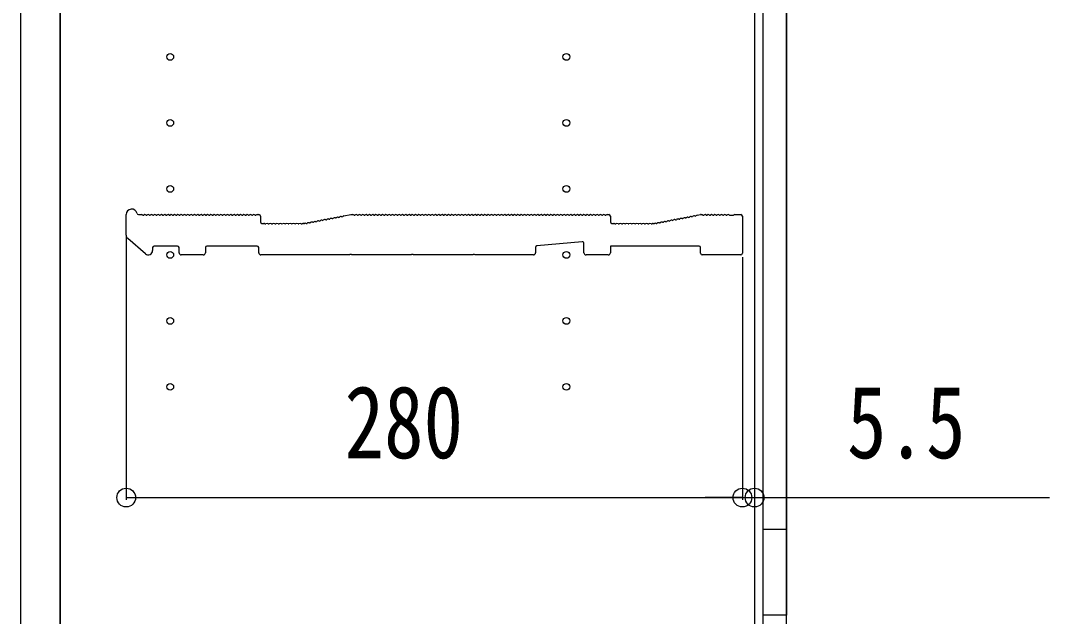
# Model space of a CAD drawing. Units: millimetres, scale not verified. Extents: x -4205 to 4205, y -2970 to 2970.
# Drawn here: x -1049 to -581.5, y -2129.4 to -1858.5 of the extents above; entities that cross this region are included whole.
import ezdxf
from ezdxf.enums import TextEntityAlignment as Align

# ---------------------------------------------------------------- set-up
doc = ezdxf.new("R2010")
doc.units = ezdxf.units.MM
doc.header["$LTSCALE"] = 20
for name, color, linetype in [('0-2_YKK_11', 7, 'Continuous'), ('0-3_YKK_12', 2, 'Continuous'), ('0-5_YKK_D', 6, 'Continuous')]:
    doc.layers.add(name, color=color, linetype=linetype)
doc.styles.add('ＭＳ ゴシック', font='')
doc.styles.get('ＭＳ ゴシック').set_extended_font_data('MS Gothic')

msp = doc.modelspace()

# ---------------------------------------------------------------- linework, layer by layer
at = {"layer": '0-2_YKK_11'}
for p, q in [((-1000.95, -1956.09), (-1000.95, -1946.7)), ((-995.32, -1946.7), (-993.95, -1946.7)), ((-993.39, -1946.9), (-993.01, -1946.9)), ((-991.89, -1946.9), (-991.51, -1946.9)), ((-990.39, -1946.9), (-990.01, -1946.9)), ((-988.89, -1946.9), (-988.51, -1946.9)), ((-987.39, -1946.9), (-987.01, -1946.9)), ((-985.89, -1946.9), (-985.51, -1946.9)), ((-984.39, -1946.9), (-984.01, -1946.9)), ((-982.89, -1946.9), (-982.51, -1946.9)), ((-981.39, -1946.9), (-981.01, -1946.9)), ((-979.89, -1946.9), (-979.51, -1946.9)), ((-978.39, -1946.9), (-978.01, -1946.9)), ((-976.89, -1946.9), (-976.51, -1946.9)), ((-975.39, -1946.9), (-975.01, -1946.9)), ((-973.89, -1946.9), (-973.51, -1946.9)), ((-972.39, -1946.9), (-972.01, -1946.9)), ((-970.89, -1946.9), (-970.51, -1946.9)), ((-969.39, -1946.9), (-969.01, -1946.9)), ((-967.89, -1946.9), (-967.51, -1946.9)), ((-966.39, -1946.9), (-966.01, -1946.9)), ((-964.89, -1946.9), (-964.51, -1946.9)), ((-963.39, -1946.9), (-963.01, -1946.9)), ((-961.89, -1946.9), (-961.51, -1946.9)), ((-960.39, -1946.9), (-960.01, -1946.9)), ((-958.89, -1946.9), (-958.51, -1946.9)), ((-957.39, -1946.9), (-957.01, -1946.9)), ((-955.89, -1946.9), (-955.51, -1946.9)), ((-954.39, -1946.9), (-954.01, -1946.9)), ((-952.89, -1946.9), (-952.51, -1946.9)), ((-951.39, -1946.9), (-951.01, -1946.9)), ((-949.89, -1946.9), (-949.51, -1946.9)), ((-948.39, -1946.9), (-948.01, -1946.9)), ((-946.89, -1946.9), (-946.51, -1946.9)), ((-945.39, -1946.9), (-945.01, -1946.9)), ((-943.89, -1946.9), (-943.51, -1946.9)), ((-942.39, -1946.9), (-942.01, -1946.9)), ((-941.45, -1946.7), (-940.65, -1946.7)), ((-939.95, -1947.4), (-939.95, -1950)), ((-911.79, -1949.35), (-911.41, -1949.28)), ((-910.31, -1949.07), (-909.94, -1949)), ((-908.84, -1948.79), (-908.46, -1948.72)), ((-907.36, -1948.51), (-906.99, -1948.44)), ((-905.89, -1948.23), (-905.52, -1948.16)), ((-904.42, -1947.95), (-904.04, -1947.88)), ((-902.94, -1947.67), (-902.57, -1947.59)), ((-897.39, -1946.9), (-897.01, -1946.9)), ((-895.89, -1946.9), (-895.51, -1946.9)), ((-894.39, -1946.9), (-894.01, -1946.9)), ((-892.89, -1946.9), (-892.51, -1946.9)), ((-891.39, -1946.9), (-891.01, -1946.9)), ((-889.89, -1946.9), (-889.51, -1946.9)), ((-888.39, -1946.9), (-888.01, -1946.9)), ((-886.89, -1946.9), (-886.51, -1946.9)), ((-885.39, -1946.9), (-885.01, -1946.9)), ((-883.89, -1946.9), (-883.51, -1946.9)), ((-882.39, -1946.9), (-882.01, -1946.9)), ((-880.89, -1946.9), (-880.51, -1946.9)), ((-879.39, -1946.9), (-879.01, -1946.9)), ((-877.89, -1946.9), (-877.51, -1946.9)), ((-876.39, -1946.9), (-876.01, -1946.9)), ((-874.89, -1946.9), (-874.51, -1946.9)), ((-873.39, -1946.9), (-873.01, -1946.9)), ((-871.89, -1946.9), (-871.51, -1946.9)), ((-870.39, -1946.9), (-870.01, -1946.9)), ((-868.89, -1946.9), (-868.51, -1946.9)), ((-867.39, -1946.9), (-867.01, -1946.9)), ((-865.89, -1946.9), (-865.51, -1946.9)), ((-864.39, -1946.9), (-864.01, -1946.9)), ((-862.89, -1946.9), (-862.51, -1946.9)), ((-861.39, -1946.9), (-861.01, -1946.9)), ((-859.89, -1946.9), (-859.51, -1946.9)), ((-858.39, -1946.9), (-858.01, -1946.9)), ((-856.89, -1946.9), (-856.51, -1946.9)), ((-855.39, -1946.9), (-855.01, -1946.9)), ((-853.89, -1946.9), (-853.51, -1946.9)), ((-852.39, -1946.9), (-852.01, -1946.9)), ((-850.89, -1946.9), (-850.51, -1946.9)), ((-849.39, -1946.9), (-849.01, -1946.9)), ((-847.89, -1946.9), (-847.51, -1946.9)), ((-846.39, -1946.9), (-846.01, -1946.9)), ((-844.89, -1946.9), (-844.51, -1946.9)), ((-843.39, -1946.9), (-843.01, -1946.9)), ((-841.89, -1946.9), (-841.51, -1946.9)), ((-840.39, -1946.9), (-840.01, -1946.9)), ((-838.89, -1946.9), (-838.51, -1946.9)), ((-837.39, -1946.9), (-837.01, -1946.9)), ((-835.89, -1946.9), (-835.51, -1946.9)), ((-834.39, -1946.9), (-834.01, -1946.9)), ((-832.89, -1946.9), (-832.51, -1946.9)), ((-831.39, -1946.9), (-831.01, -1946.9)), ((-829.89, -1946.9), (-829.51, -1946.9)), ((-828.39, -1946.9), (-828.01, -1946.9)), ((-826.89, -1946.9), (-826.51, -1946.9)), ((-825.39, -1946.9), (-825.01, -1946.9)), ((-823.89, -1946.9), (-823.51, -1946.9)), ((-822.39, -1946.9), (-822.01, -1946.9)), ((-820.89, -1946.9), (-820.51, -1946.9)), ((-819.39, -1946.9), (-819.01, -1946.9)), ((-817.89, -1946.9), (-817.51, -1946.9)), ((-816.39, -1946.9), (-816.01, -1946.9)), ((-814.89, -1946.9), (-814.51, -1946.9)), ((-813.39, -1946.9), (-813.01, -1946.9)), ((-811.89, -1946.9), (-811.51, -1946.9)), ((-810.39, -1946.9), (-810.01, -1946.9)), ((-808.89, -1946.9), (-808.51, -1946.9)), ((-807.39, -1946.9), (-807.01, -1946.9)), ((-805.89, -1946.9), (-805.51, -1946.9)), ((-804.39, -1946.9), (-804.01, -1946.9)), ((-802.89, -1946.9), (-802.51, -1946.9)), ((-801.39, -1946.9), (-801.01, -1946.9)), ((-799.89, -1946.9), (-799.51, -1946.9)), ((-798.39, -1946.9), (-798.01, -1946.9)), ((-796.89, -1946.9), (-796.51, -1946.9)), ((-795.39, -1946.9), (-795.01, -1946.9)), ((-793.89, -1946.9), (-793.51, -1946.9)), ((-792.39, -1946.9), (-792.01, -1946.9)), ((-790.89, -1946.9), (-790.51, -1946.9)), ((-789.39, -1946.9), (-789.01, -1946.9)), ((-787.89, -1946.9), (-787.51, -1946.9)), ((-786.39, -1946.9), (-786.01, -1946.9)), ((-784.89, -1946.9), (-784.51, -1946.9)), ((-783.39, -1946.9), (-783.01, -1946.9)), ((-782.45, -1946.7), (-781.65, -1946.7)), ((-780.95, -1947.4), (-780.95, -1950)), ((-752.79, -1949.35), (-752.41, -1949.28)), ((-751.31, -1949.07), (-750.94, -1949)), ((-749.84, -1948.79), (-749.46, -1948.72)), ((-748.36, -1948.51), (-747.99, -1948.44)), ((-746.89, -1948.23), (-746.52, -1948.16)), ((-745.42, -1947.95), (-745.04, -1947.88)), ((-743.94, -1947.67), (-743.57, -1947.59)), ((-742.47, -1947.39), (-742.1, -1947.31)), ((-741.58, -1947.01), (-740.01, -1946.71)), ((-739.88, -1946.7), (-739.45, -1946.7)), ((-738.89, -1946.9), (-738.51, -1946.9)), ((-737.39, -1946.9), (-737.01, -1946.9)), ((-735.89, -1946.9), (-735.51, -1946.9)), ((-734.39, -1946.9), (-734.01, -1946.9)), ((-732.89, -1946.9), (-732.51, -1946.9)), ((-731.39, -1946.9), (-731.01, -1946.9)), ((-729.89, -1946.9), (-729.51, -1946.9)), ((-728.39, -1946.9), (-728.01, -1946.9)), ((-724.45, -1946.7), (-721.65, -1946.7)), ((-720.95, -1947.4), (-720.95, -1964.3)), ((-939.25, -1950.7), (-938.45, -1950.7)), ((-937.89, -1950.9), (-937.51, -1950.9)), ((-936.39, -1950.9), (-936.01, -1950.9)), ((-934.89, -1950.9), (-934.51, -1950.9)), ((-933.39, -1950.9), (-933.01, -1950.9)), ((-931.89, -1950.9), (-931.51, -1950.9)), ((-930.39, -1950.9), (-930.01, -1950.9)), ((-928.89, -1950.9), (-928.51, -1950.9)), ((-927.39, -1950.9), (-927.01, -1950.9)), ((-925.89, -1950.9), (-925.51, -1950.9)), ((-924.39, -1950.9), (-924.01, -1950.9)), ((-922.89, -1950.9), (-922.51, -1950.9)), ((-921.39, -1950.9), (-921.01, -1950.9)), ((-920.45, -1950.7), (-920.01, -1950.7)), ((-920.01, -1950.7), (-920.45, -1950.7)), ((-919.15, -1950.75), (-918.78, -1950.68)), ((-917.68, -1950.47), (-917.3, -1950.4)), ((-916.21, -1950.19), (-915.83, -1950.12)), ((-914.73, -1949.91), (-914.36, -1949.84)), ((-913.26, -1949.63), (-912.88, -1949.56)), ((-780.25, -1950.7), (-779.45, -1950.7)), ((-778.89, -1950.9), (-778.51, -1950.9)), ((-777.39, -1950.9), (-777.01, -1950.9)), ((-775.89, -1950.9), (-775.51, -1950.9)), ((-774.39, -1950.9), (-774.01, -1950.9)), ((-772.89, -1950.9), (-772.51, -1950.9)), ((-771.39, -1950.9), (-771.01, -1950.9)), ((-769.89, -1950.9), (-769.51, -1950.9)), ((-768.39, -1950.9), (-768.01, -1950.9)), ((-766.89, -1950.9), (-766.51, -1950.9)), ((-765.39, -1950.9), (-765.01, -1950.9)), ((-763.89, -1950.9), (-763.51, -1950.9)), ((-762.39, -1950.9), (-762.01, -1950.9)), ((-761.45, -1950.7), (-761.01, -1950.7)), ((-760.88, -1950.69), (-760.74, -1950.66)), ((-760.15, -1950.75), (-759.78, -1950.68)), ((-758.68, -1950.47), (-758.3, -1950.4)), ((-757.21, -1950.19), (-756.83, -1950.12)), ((-755.73, -1949.91), (-755.36, -1949.84)), ((-754.26, -1949.63), (-753.88, -1949.56)), ((-992.25, -1964.51), (-1000.25, -1957.6)), ((-988.95, -1961.7), (-988.95, -1963)), ((-977.65, -1961), (-988.25, -1961)), ((-976.95, -1964), (-976.95, -1961.7)), ((-964.95, -1961.7), (-964.95, -1964)), ((-941.45, -1961), (-964.25, -1961)), ((-940.75, -1964), (-940.75, -1961.7)), ((-814.95, -1961.64), (-814.95, -1964)), ((-793.71, -1959.07), (-814.31, -1960.94)), ((-792.95, -1964), (-792.95, -1959.77)), ((-739.95, -1964.3), (-739.95, -1961.7)), ((-965.95, -1965), (-975.95, -1965)), ((-781.95, -1965), (-791.95, -1965)), ((-721.65, -1965), (-739.25, -1965))]:
    msp.add_line(p, q, dxfattribs=at)
for points in [[(-902.06, -1947.29), (-898.95, -1946.7), (-897.95, -1946.7)], [(-726.89, -1946.9), (-726.69, -1946.97), (-725.2, -1946.97), (-725.01, -1946.9)], [(-919.74, -1950.66), (-919.88, -1950.69), (-919.74, -1950.66)], [(-740.65, -1961), (-780.95, -1961), (-780.95, -1964)], [(-815.95, -1965), (-842.37, -1965), (-842.62, -1964.87), (-843.27, -1964.87), (-843.52, -1965), (-870.37, -1965), (-870.62, -1964.87), (-871.27, -1964.87), (-871.52, -1965), (-898.37, -1965), (-898.62, -1964.87), (-899.27, -1964.87), (-899.52, -1965), (-939.75, -1965)]]:
    msp.add_lwpolyline(points, dxfattribs=at)
for centre, radius, start, end in [((-998.45, -1946.7), 2.5, 12.6356, 180), ((-995.32, -1946), 0.7, 192.6356, 270), ((-993.95, -1947.58), 0.88, 50.536, 90), ((-992.45, -1947.58), 0.88, 50.536, 129.464), ((-990.95, -1947.58), 0.88, 50.536, 129.464), ((-989.45, -1947.58), 0.88, 50.536, 129.464), ((-987.95, -1947.58), 0.88, 50.536, 129.464), ((-986.45, -1947.58), 0.88, 50.536, 129.464), ((-984.95, -1947.58), 0.88, 50.536, 129.464), ((-983.45, -1947.58), 0.88, 50.536, 129.464), ((-981.95, -1947.58), 0.88, 50.536, 129.464), ((-980.45, -1947.58), 0.88, 50.536, 129.464), ((-978.95, -1947.58), 0.88, 50.536, 129.464), ((-977.45, -1947.58), 0.88, 50.536, 129.464), ((-975.95, -1947.58), 0.88, 50.536, 129.464), ((-974.45, -1947.58), 0.88, 50.536, 129.464), ((-972.95, -1947.58), 0.88, 50.536, 129.464), ((-971.45, -1947.58), 0.88, 50.536, 129.464), ((-969.95, -1947.58), 0.88, 50.536, 129.464), ((-968.45, -1947.58), 0.88, 50.536, 129.464), ((-966.95, -1947.58), 0.88, 50.536, 129.464), ((-965.45, -1947.58), 0.88, 50.536, 129.464), ((-963.95, -1947.58), 0.88, 50.536, 129.464), ((-962.45, -1947.58), 0.88, 50.536, 129.464), ((-960.95, -1947.58), 0.88, 50.536, 129.464), ((-959.45, -1947.58), 0.88, 50.536, 129.464), ((-957.95, -1947.58), 0.88, 50.536, 129.464), ((-956.45, -1947.58), 0.88, 50.536, 129.464), ((-954.95, -1947.58), 0.88, 50.536, 129.464), ((-953.45, -1947.58), 0.88, 50.536, 129.464), ((-951.95, -1947.58), 0.88, 50.536, 129.464), ((-950.45, -1947.58), 0.88, 50.536, 129.464), ((-948.95, -1947.58), 0.88, 50.536, 129.464), ((-947.45, -1947.58), 0.88, 50.536, 129.464), ((-945.95, -1947.58), 0.88, 50.536, 129.464), ((-944.45, -1947.58), 0.88, 50.536, 129.464), ((-942.95, -1947.58), 0.88, 50.536, 129.464), ((-941.45, -1947.58), 0.88, 90, 129.464), ((-940.65, -1947.4), 0.7, 0, 90), ((-912.21, -1950.12), 0.88, 61.3203, 140.2483), ((-910.73, -1949.84), 0.88, 61.3203, 140.2483), ((-909.26, -1949.56), 0.88, 61.3203, 140.2483), ((-907.79, -1949.28), 0.88, 61.3203, 140.2483), ((-906.31, -1949), 0.88, 61.3203, 140.2483), ((-904.84, -1948.72), 0.88, 61.3203, 140.2483), ((-903.37, -1948.44), 0.88, 61.3203, 140.2483), ((-901.89, -1948.16), 0.88, 100.7843, 140.2483), ((-897.95, -1947.58), 0.88, 50.536, 90), ((-896.45, -1947.58), 0.88, 50.536, 129.464), ((-894.95, -1947.58), 0.88, 50.536, 129.464), ((-893.45, -1947.58), 0.88, 50.536, 129.464), ((-891.95, -1947.58), 0.88, 50.536, 129.464), ((-890.45, -1947.58), 0.88, 50.536, 129.464), ((-888.95, -1947.58), 0.88, 50.536, 129.464), ((-887.45, -1947.58), 0.88, 50.536, 129.464), ((-885.95, -1947.58), 0.88, 50.536, 129.464), ((-884.45, -1947.58), 0.88, 50.536, 129.464), ((-882.95, -1947.58), 0.88, 50.536, 129.464), ((-881.45, -1947.58), 0.88, 50.536, 129.464), ((-879.95, -1947.58), 0.88, 50.536, 129.464), ((-878.45, -1947.58), 0.88, 50.536, 129.464), ((-876.95, -1947.58), 0.88, 50.536, 129.464), ((-875.45, -1947.58), 0.88, 50.536, 129.464), ((-873.95, -1947.58), 0.88, 50.536, 129.464), ((-872.45, -1947.58), 0.88, 50.536, 129.464), ((-870.95, -1947.58), 0.88, 50.536, 129.464), ((-869.45, -1947.58), 0.88, 50.536, 129.464), ((-867.95, -1947.58), 0.88, 50.536, 129.464), ((-866.45, -1947.58), 0.88, 50.536, 129.464), ((-864.95, -1947.58), 0.88, 50.536, 129.464), ((-863.45, -1947.58), 0.88, 50.536, 129.464), ((-861.95, -1947.58), 0.88, 50.536, 129.464), ((-860.45, -1947.58), 0.88, 50.536, 129.464), ((-858.95, -1947.58), 0.88, 50.536, 129.464), ((-857.45, -1947.58), 0.88, 50.536, 129.464), ((-855.95, -1947.58), 0.88, 50.536, 129.464), ((-854.45, -1947.58), 0.88, 50.536, 129.464), ((-852.95, -1947.58), 0.88, 50.536, 129.464), ((-851.45, -1947.58), 0.88, 50.536, 129.464), ((-849.95, -1947.58), 0.88, 50.536, 129.464), ((-848.45, -1947.58), 0.88, 50.536, 129.464), ((-846.95, -1947.58), 0.88, 50.536, 129.464), ((-845.45, -1947.58), 0.88, 50.536, 129.464), ((-843.95, -1947.58), 0.88, 50.536, 129.464), ((-842.45, -1947.58), 0.88, 50.536, 129.464), ((-840.95, -1947.58), 0.88, 50.536, 129.464), ((-839.45, -1947.58), 0.88, 50.536, 129.464), ((-837.95, -1947.58), 0.88, 50.536, 129.464), ((-836.45, -1947.58), 0.88, 50.536, 129.464), ((-834.95, -1947.58), 0.88, 50.536, 129.464), ((-833.45, -1947.58), 0.88, 50.536, 129.464), ((-831.95, -1947.58), 0.88, 50.536, 129.464), ((-830.45, -1947.58), 0.88, 50.536, 129.464), ((-828.95, -1947.58), 0.88, 50.536, 129.464), ((-827.45, -1947.58), 0.88, 50.536, 129.464), ((-825.95, -1947.58), 0.88, 50.536, 129.464), ((-824.45, -1947.58), 0.88, 50.536, 129.464), ((-822.95, -1947.58), 0.88, 50.536, 129.464), ((-821.45, -1947.58), 0.88, 50.536, 129.464), ((-819.95, -1947.58), 0.88, 50.536, 129.464), ((-818.45, -1947.58), 0.88, 50.536, 129.464), ((-816.95, -1947.58), 0.88, 50.536, 129.464), ((-815.45, -1947.58), 0.88, 50.536, 129.464), ((-813.95, -1947.58), 0.88, 50.536, 129.464), ((-812.45, -1947.58), 0.88, 50.536, 129.464), ((-810.95, -1947.58), 0.88, 50.536, 129.464), ((-809.45, -1947.58), 0.88, 50.536, 129.464), ((-807.95, -1947.58), 0.88, 50.536, 129.464), ((-806.45, -1947.58), 0.88, 50.536, 129.464), ((-804.95, -1947.58), 0.88, 50.536, 129.464), ((-803.45, -1947.58), 0.88, 50.536, 129.464), ((-801.95, -1947.58), 0.88, 50.536, 129.464), ((-800.45, -1947.58), 0.88, 50.536, 129.464), ((-798.95, -1947.58), 0.88, 50.536, 129.464), ((-797.45, -1947.58), 0.88, 50.536, 129.464), ((-795.95, -1947.58), 0.88, 50.536, 129.464), ((-794.45, -1947.58), 0.88, 50.536, 129.464), ((-792.95, -1947.58), 0.88, 50.536, 129.464), ((-791.45, -1947.58), 0.88, 50.536, 129.464), ((-789.95, -1947.58), 0.88, 50.536, 129.464), ((-788.45, -1947.58), 0.88, 50.536, 129.464), ((-786.95, -1947.58), 0.88, 50.536, 129.464), ((-785.45, -1947.58), 0.88, 50.536, 129.464), ((-783.95, -1947.58), 0.88, 50.536, 129.464), ((-782.45, -1947.58), 0.88, 90, 129.464), ((-781.65, -1947.4), 0.7, 0, 90), ((-753.21, -1950.12), 0.88, 61.3203, 140.2483), ((-751.73, -1949.84), 0.88, 61.3203, 140.2483), ((-750.26, -1949.56), 0.88, 61.3203, 140.2483), ((-748.79, -1949.28), 0.88, 61.3203, 140.2483), ((-747.31, -1949), 0.88, 61.3203, 140.2483), ((-745.84, -1948.72), 0.88, 61.3203, 140.2483), ((-744.37, -1948.44), 0.88, 61.3203, 140.2483), ((-742.89, -1948.16), 0.88, 61.3203, 140.2483), ((-741.42, -1947.88), 0.88, 100.7843, 140.2483), ((-739.88, -1947.4), 0.7, 90, 100.7843), ((-739.45, -1947.58), 0.88, 50.536, 90), ((-737.95, -1947.58), 0.88, 50.536, 129.464), ((-736.45, -1947.58), 0.88, 50.536, 129.464), ((-734.95, -1947.58), 0.88, 50.536, 129.464), ((-733.45, -1947.58), 0.88, 50.536, 129.464), ((-731.95, -1947.58), 0.88, 50.536, 129.464), ((-730.45, -1947.58), 0.88, 50.536, 129.464), ((-728.95, -1947.58), 0.88, 50.536, 129.464), ((-727.45, -1947.58), 0.88, 50.4605, 129.464), ((-724.45, -1947.58), 0.88, 90, 129.5394), ((-721.65, -1947.4), 0.7, 0, 90), ((-939.25, -1950), 0.7, 180, 270), ((-938.45, -1951.58), 0.88, 50.536, 90), ((-936.95, -1951.58), 0.88, 50.536, 129.464), ((-935.45, -1951.58), 0.88, 50.536, 129.464), ((-933.95, -1951.58), 0.88, 50.536, 129.464), ((-932.45, -1951.58), 0.88, 50.536, 129.464), ((-930.95, -1951.58), 0.88, 50.536, 129.464), ((-929.45, -1951.58), 0.88, 50.536, 129.464), ((-927.95, -1951.58), 0.88, 50.536, 129.464), ((-926.45, -1951.58), 0.88, 50.536, 129.464), ((-924.95, -1951.58), 0.88, 50.536, 129.464), ((-923.45, -1951.58), 0.88, 50.536, 129.464), ((-921.95, -1951.58), 0.88, 50.536, 129.464), ((-920.45, -1951.58), 0.88, 90, 129.464), ((-920.01, -1950), 0.7, 270, 280.7843), ((-920.01, -1950), 0.7, 270, 280.7843), ((-919.57, -1951.53), 0.88, 61.3203, 100.7843), ((-918.1, -1951.24), 0.88, 61.3203, 140.2483), ((-916.63, -1950.96), 0.88, 61.3203, 140.2483), ((-915.15, -1950.68), 0.88, 61.3203, 140.2483), ((-913.68, -1950.4), 0.88, 61.3203, 140.2483), ((-780.25, -1950), 0.7, 180, 270), ((-779.45, -1951.58), 0.88, 50.536, 90), ((-777.95, -1951.58), 0.88, 50.536, 129.464), ((-776.45, -1951.58), 0.88, 50.536, 129.464), ((-774.95, -1951.58), 0.88, 50.536, 129.464), ((-773.45, -1951.58), 0.88, 50.536, 129.464), ((-771.95, -1951.58), 0.88, 50.536, 129.464), ((-770.45, -1951.58), 0.88, 50.536, 129.464), ((-768.95, -1951.58), 0.88, 50.536, 129.464), ((-767.45, -1951.58), 0.88, 50.536, 129.464), ((-765.95, -1951.58), 0.88, 50.536, 129.464), ((-764.45, -1951.58), 0.88, 50.536, 129.464), ((-762.95, -1951.58), 0.88, 50.536, 129.464), ((-761.45, -1951.58), 0.88, 90, 129.464), ((-761.01, -1950), 0.7, 270, 280.7843), ((-760.57, -1951.53), 0.88, 61.3203, 100.7843), ((-759.1, -1951.24), 0.88, 61.3203, 140.2483), ((-757.63, -1950.96), 0.88, 61.3203, 140.2483), ((-756.15, -1950.68), 0.88, 61.3203, 140.2483), ((-754.68, -1950.4), 0.88, 61.3203, 140.2483), ((-998.95, -1956.09), 2, 180, 229.1613), ((-990.95, -1963), 2, 229.1613, 0), ((-988.25, -1961.7), 0.7, 90, 180), ((-977.65, -1961.7), 0.7, 0, 90), ((-964.25, -1961.7), 0.7, 90, 180), ((-941.45, -1961.7), 0.7, 0, 90), ((-814.25, -1961.64), 0.7, 95.1944, 180), ((-793.65, -1959.77), 0.7, 0, 95.1944), ((-740.65, -1961.7), 0.7, 0, 90), ((-975.95, -1964), 1, 180, 270), ((-965.95, -1964), 1, 270, 0), ((-939.75, -1964), 1, 180, 270), ((-815.95, -1964), 1, 270, 0), ((-791.95, -1964), 1, 180, 270), ((-781.95, -1964), 1, 270, 0), ((-739.25, -1964.3), 0.7, 180, 270), ((-721.65, -1964.3), 0.7, 270, 0)]:
    msp.add_arc(centre, radius, start, end, dxfattribs=at)
at = {"layer": '0-3_YKK_12'}
msp.add_line((-700.95, -1420.25), (-700.95, -2089.75), dxfattribs=at)
for points in [[(-1030.95, -2145), (-700.95, -2145), (-700.95, -1365), (-1030.95, -1365)], [(-1048.95, -2142), (-1030.95, -2142), (-1030.95, -1368), (-1048.95, -1368)], [(-715.45, -2133.75), (-711.45, -2133.75), (-711.45, -1376.25), (-715.45, -1376.25)], [(-711.45, -2089.75), (-700.95, -2089.75), (-700.95, -2128.75), (-711.45, -2128.75)]]:
    msp.add_lwpolyline(points, close=True, dxfattribs=at)
for centre in [(-980.95, -1875), (-800.95, -1875), (-980.95, -1905), (-800.95, -1905), (-980.95, -1935), (-800.95, -1935), (-980.95, -1965), (-800.95, -1965), (-980.95, -1995), (-800.95, -1995), (-980.95, -2025), (-800.95, -2025)]:
    msp.add_circle(centre, 1.55, dxfattribs=at)
at = {"layer": '0-5_YKK_D'}
for p, q in [((-1000.95, -1957), (-1000.95, -2076.35)), ((-720.95, -1966), (-720.95, -2076.35)), ((-720.95, -1966), (-720.95, -2076.35)), ((-1000.95, -2075.35), (-720.95, -2075.35)), ((-720.95, -2075.35), (-737.95, -2075.35)), ((-720.95, -2075.35), (-715.45, -2075.35)), ((-715.45, -2075.35), (-581.45, -2075.35))]:
    msp.add_line(p, q, dxfattribs=at)
for centre in [(-1000.95, -2075.35), (-720.95, -2075.35), (-720.95, -2075.35), (-715.45, -2075.35)]:
    msp.add_circle(centre, 4.25, dxfattribs=at)

# ---------------------------------------------------------------- texts
at = {"layer": '0-5_YKK_D', "style": 'ＭＳ ゴシック', "width": 0.8}
for s, p in [('280', (-901.75, -2067.35)), ('5.5', (-673.45, -2067.35))]:
    msp.add_text(s, height=32.99, dxfattribs=at).set_placement(p, align=Align.BOTTOM_LEFT)

doc.saveas('drawing.dxf')
